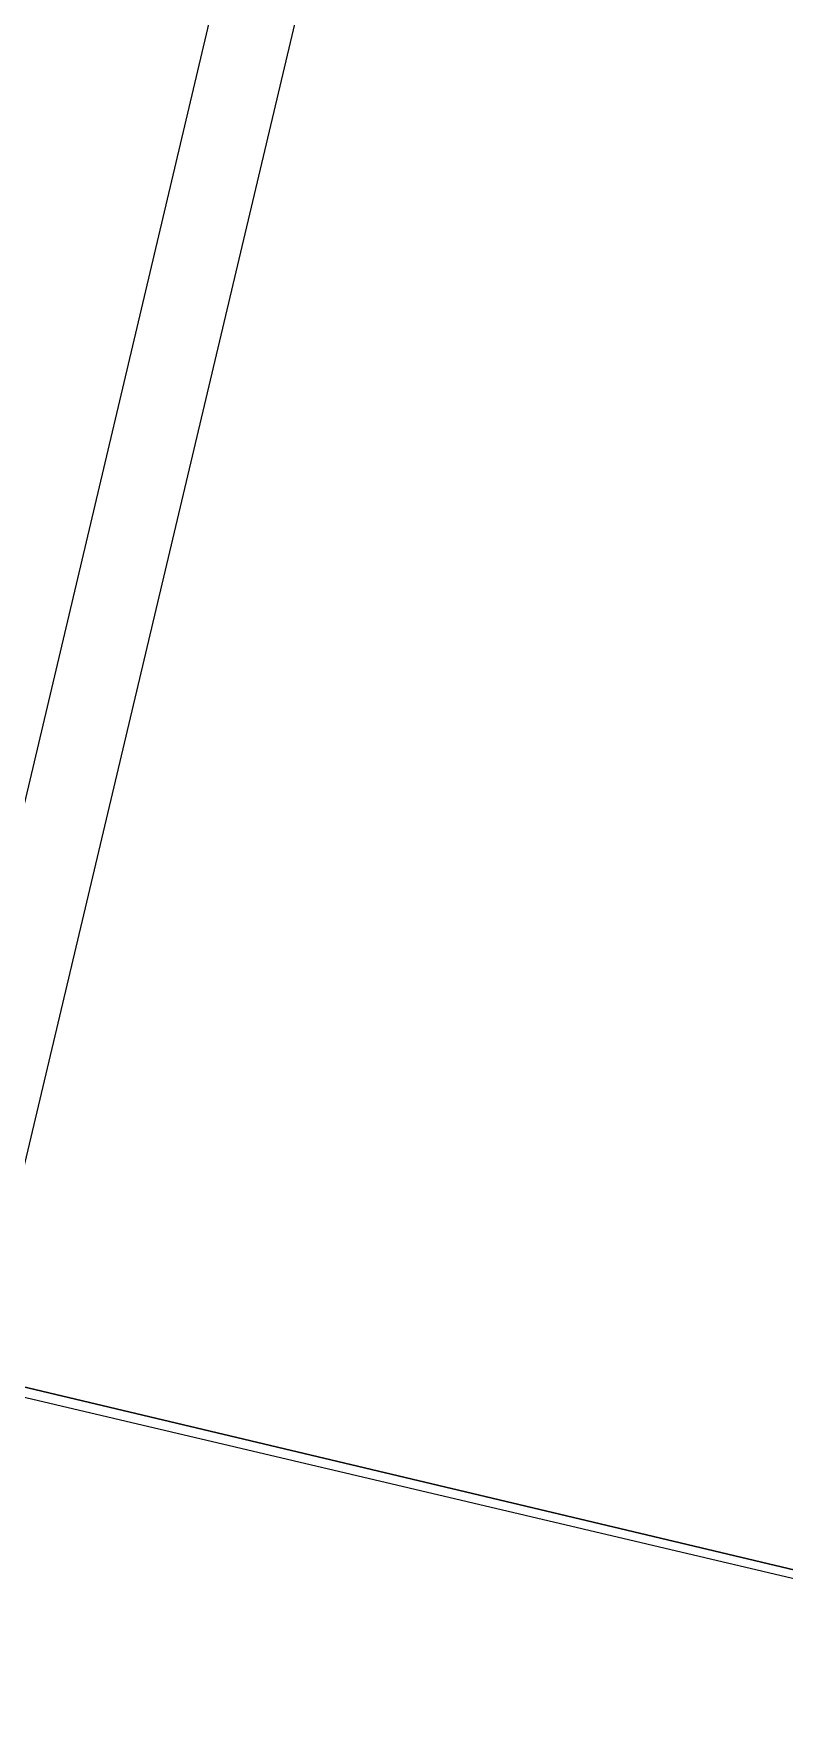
# Model space of a CAD drawing. Header units: feet. Extents: x -84 to 198, y -22 to 181.
# Drawn here: x 120.76 to 121.249, y 129.742 to 130.846 of the extents above; entities that cross this region are included whole.
import ezdxf

# ---------------------------------------------------------------- set-up
doc = ezdxf.new("R2010")
doc.units = ezdxf.units.FT
doc.layers.add('A-LINEA', color=7, linetype='CONTINUOUS')
doc.layers.add('A-MURO-CONCRETO', color=8, linetype='CONTINUOUS')

msp = doc.modelspace()

# ---------------------------------------------------------------- linework, layer by layer
at = {"layer": 'A-LINEA'}
msp.add_line((120.7467, 130.3111), (122.32, 136.9778), dxfattribs=at)
for points in [[(110.4133, 148.3911), (124.3067, 145.1111), (120.72, 129.9644)], [(124.3067, 145.1111), (120.72, 129.9644), (124.28, 129.1244), (124.16, 128.6311), (133.8267, 126.3511), (130.9867, 114.3778), (130.3867, 111.8711), (130.04, 110.4178), (135.96, 109.0178)], [(123.9733, 127.8311), (124.28, 129.1244), (119.9067, 130.1644), (119.6, 128.8578), (123.9733, 127.8311)]]:
    msp.add_lwpolyline(points, dxfattribs=at)
at = {"layer": 'A-MURO-CONCRETO'}
msp.add_lwpolyline([(119.9067, 130.1644), (124.28, 129.1244), (119.6533, 129.1244), (119.9067, 130.1644), (119.9067, 130.1644)], dxfattribs=at)

doc.saveas('drawing.dxf')
